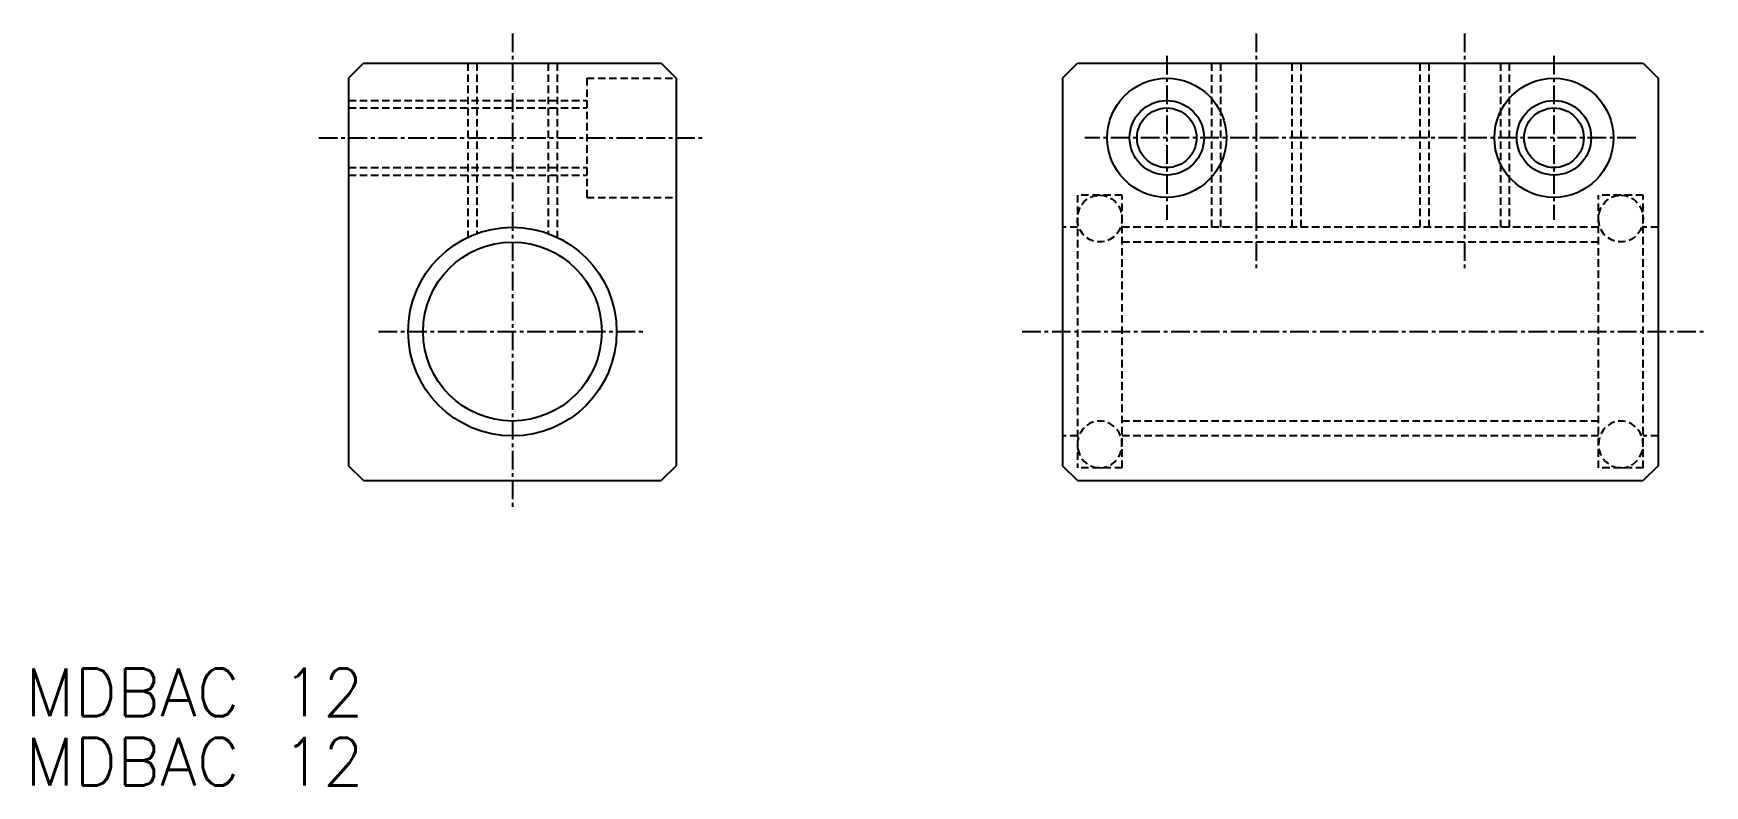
# Model space of a CAD drawing. Extents: x 398 to 511, y -62 to -12.
import ezdxf

# ---------------------------------------------------------------- set-up
doc = ezdxf.new("R2010")
doc.units = 0
doc.linetypes.add('CENTER', pattern=[2, 1.25, -0.25, 0.25, -0.25])
doc.linetypes.add('DASHED', pattern=[0.75, 0.5, -0.25])
doc.layers.get('0').update_dxf_attribs({"linetype": 'CONTINUOUS'})
doc.layers.add('CENTER', color=1, linetype='CENTER')
doc.styles.get("Standard").update_dxf_attribs({"font": 'txt.shx', "bigfont": 'bigfont.shx'})

msp = doc.modelspace()

# ---------------------------------------------------------------- linework, layer by layer
at = {"color": 7, "linetype": 'CONTINUOUS'}
for p, q in [((420.46, -13.82), (419.46, -14.82)), ((420.46, -13.82), (440.46, -13.82)), ((423.46, -13.82), (423.46, -13.82)), ((430.46, -13.82), (430.46, -13.82)), ((440.46, -13.82), (441.46, -14.82)), ((467.41, -14.82), (468.41, -13.82)), ((468.41, -13.82), (506.41, -13.82)), ((506.41, -13.82), (507.41, -14.82)), ((419.46, -14.82), (419.46, -40.82)), ((441.46, -14.82), (441.46, -40.82)), ((467.41, -14.82), (467.41, -40.82)), ((507.41, -14.82), (507.41, -40.82)), ((420.46, -41.82), (419.46, -40.82)), ((441.46, -40.82), (440.46, -41.82)), ((468.41, -41.82), (467.41, -40.82)), ((507.41, -40.82), (506.41, -41.82)), ((420.46, -41.82), (440.46, -41.82)), ((468.41, -41.82), (506.41, -41.82))]:
    msp.add_line(p, q, dxfattribs=at)
at = {"color": 3, "linetype": 'DASHED'}
for p, q in [((427.46, -13.82), (427.46, -25.49)), ((428.06, -13.82), (428.06, -25.24)), ((432.86, -13.82), (432.86, -25.24)), ((433.46, -13.82), (433.46, -25.49)), ((477.41, -13.82), (477.41, -24.82)), ((478.01, -13.82), (478.01, -24.82)), ((482.81, -13.82), (482.81, -24.82)), ((483.41, -13.82), (483.41, -24.82)), ((491.41, -13.82), (491.41, -24.82)), ((492.01, -13.82), (492.01, -24.82)), ((496.81, -13.82), (496.81, -24.82)), ((497.41, -13.82), (497.41, -24.82)), ((435.46, -14.82), (435.46, -22.82)), ((435.46, -14.82), (441.46, -14.82)), ((419.46, -16.32), (435.46, -16.32)), ((419.46, -16.82), (435.46, -16.82)), ((419.46, -20.82), (435.46, -20.82)), ((419.46, -21.32), (435.46, -21.32)), ((435.46, -22.82), (441.46, -22.82)), ((471.41, -22.67), (468.41, -22.67)), ((468.41, -22.67), (468.41, -40.97)), ((471.41, -40.97), (471.41, -22.67)), ((506.41, -22.67), (503.41, -22.67)), ((503.41, -40.97), (503.41, -22.67)), ((506.41, -40.97), (506.41, -22.67)), ((468.41, -24.82), (467.41, -24.82)), ((503.41, -24.82), (471.41, -24.82)), ((507.41, -24.82), (506.41, -24.82)), ((503.41, -25.82), (471.41, -25.82)), ((503.41, -37.82), (471.41, -37.82)), ((468.41, -38.82), (467.41, -38.82)), ((503.41, -38.82), (471.41, -38.82)), ((507.41, -38.82), (506.41, -38.82)), ((471.41, -40.97), (468.41, -40.97)), ((506.41, -40.97), (503.41, -40.97))]:
    msp.add_line(p, q, dxfattribs=at)
at = {"color": 3, "linetype": 'DASHED', "flags": 128}
for points in [[(469.91, -22.67), (470.19, -22.7), (470.46, -22.78), (470.72, -22.92), (470.94, -23.1), (471.13, -23.33), (471.27, -23.59), (471.36, -23.87), (471.4, -24.17), (471.39, -24.47), (471.32, -24.76), (471.21, -25.03), (471.04, -25.28), (470.83, -25.48), (470.59, -25.64), (470.33, -25.76), (470.05, -25.81), (469.76, -25.81), (469.48, -25.76), (469.22, -25.64), (468.98, -25.48), (468.77, -25.28), (468.61, -25.03), (468.49, -24.76), (468.42, -24.47), (468.41, -24.17), (468.45, -23.87), (468.54, -23.59), (468.68, -23.33), (468.87, -23.1), (469.1, -22.92), (469.35, -22.78), (469.62, -22.7)], [(504.91, -22.67), (505.19, -22.7), (505.46, -22.78), (505.72, -22.92), (505.94, -23.1), (506.13, -23.33), (506.27, -23.59), (506.36, -23.87), (506.4, -24.17), (506.39, -24.47), (506.32, -24.76), (506.21, -25.03), (506.04, -25.28), (505.83, -25.48), (505.59, -25.64), (505.33, -25.76), (505.05, -25.81), (504.76, -25.81), (504.48, -25.76), (504.22, -25.64), (503.98, -25.48), (503.77, -25.28), (503.61, -25.03), (503.49, -24.76), (503.42, -24.47), (503.41, -24.17), (503.45, -23.87), (503.54, -23.59), (503.68, -23.33), (503.87, -23.1), (504.1, -22.92), (504.35, -22.78), (504.62, -22.7)], [(469.91, -40.97), (470.19, -40.94), (470.46, -40.86), (470.72, -40.72), (470.94, -40.53), (471.13, -40.31), (471.27, -40.05), (471.36, -39.77), (471.4, -39.47), (471.39, -39.17), (471.32, -38.88), (471.21, -38.61), (471.04, -38.36), (470.83, -38.16), (470.59, -37.99), (470.33, -37.88), (470.05, -37.83), (469.76, -37.83), (469.48, -37.88), (469.22, -37.99), (468.98, -38.16), (468.77, -38.36), (468.61, -38.61), (468.49, -38.88), (468.42, -39.17), (468.41, -39.47), (468.45, -39.77), (468.54, -40.05), (468.68, -40.31), (468.87, -40.53), (469.1, -40.72), (469.35, -40.86), (469.62, -40.94)], [(504.91, -40.97), (505.19, -40.94), (505.46, -40.86), (505.72, -40.72), (505.94, -40.53), (506.13, -40.31), (506.27, -40.05), (506.36, -39.77), (506.4, -39.47), (506.39, -39.17), (506.32, -38.88), (506.21, -38.61), (506.04, -38.36), (505.83, -38.16), (505.59, -37.99), (505.33, -37.88), (505.05, -37.83), (504.76, -37.83), (504.48, -37.88), (504.22, -37.99), (503.98, -38.16), (503.77, -38.36), (503.61, -38.61), (503.49, -38.88), (503.42, -39.17), (503.41, -39.47), (503.45, -39.77), (503.54, -40.05), (503.68, -40.31), (503.87, -40.53), (504.1, -40.72), (504.35, -40.86), (504.62, -40.94)]]:
    msp.add_lwpolyline(points, close=True, dxfattribs=at)
at = {"color": 7, "linetype": 'CONTINUOUS'}
for centre, radius in [((474.41, -18.82), 4), ((500.41, -18.82), 4), ((474.41, -18.82), 2), ((500.41, -18.82), 2), ((430.46, -31.82), 7), ((430.46, -31.82), 6)]:
    msp.add_circle(centre, radius, dxfattribs=at)
at = {"color": 3}
for centre in [(474.41, -18.82), (500.41, -18.82)]:
    msp.add_circle(centre, 2.5, dxfattribs=at)
at = {"layer": 'CENTER', "color": 1, "linetype": 'CENTER'}
for p, q in [((430.46, -11.82), (430.46, -43.82)), ((480.41, -11.82), (480.41, -27.82)), ((494.41, -11.82), (494.41, -27.82)), ((474.41, -13.32), (474.41, -24.32)), ((500.41, -13.32), (500.41, -24.32)), ((417.46, -18.82), (443.46, -18.82)), ((505.91, -18.82), (468.91, -18.82)), ((421.46, -31.82), (439.46, -31.82)), ((464.7, -31.82), (510.53, -31.82))]:
    msp.add_line(p, q, dxfattribs=at)

# ---------------------------------------------------------------- texts
at = {"color": 7, "linetype": 'CONTINUOUS'}
for p in [(397.74, -57.63), (397.74, -62.28)]:
    msp.add_text('MDBAC 12', height=3.2, dxfattribs=at).set_placement(p)

doc.saveas('drawing.dxf')
